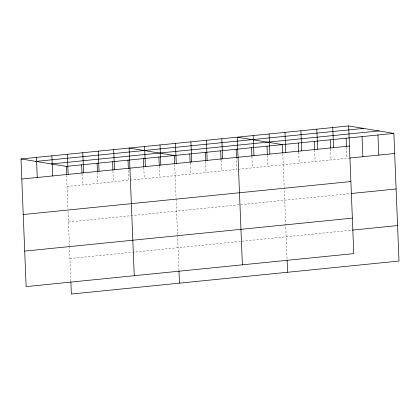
<?xml version="1.0" encoding="UTF-8"?>
<svg xmlns="http://www.w3.org/2000/svg" width="420" height="420" viewBox="0 0 420 420"><rect width="100%" height="100%" fill="white"/><g stroke="black" fill="none" stroke-linecap="round" stroke-linejoin="round"><path stroke-width="0.32" stroke-dasharray="2.1 1.58" d="M67.027 186.485L128.814 180.264L128.373 169.244M130.1 180.138L236.938 169.381L236.471 157.71M238.229 169.25L348.847 158.114M68.455 221.981L350.91 193.541M69.925 258.547L351.74 230.176M346.495 147.284L346.936 158.303M330.582 148.89L331.023 159.904M314.638 149.84L315.11 161.511M298.751 152.093L299.192 163.112M282.839 153.694L287.091 259.591M267.388 155.248L267.834 166.268M251.942 156.807L252.389 167.822M221.051 159.915L221.492 170.935M205.606 161.469L206.047 172.489M190.16 163.023L190.601 174.043M174.709 164.582L176.069 198.418M176.096 199.048L177.524 234.602M177.55 235.253L178.967 270.48M159.264 166.136L159.705 177.156M143.819 167.69L144.26 178.71M112.927 170.803L113.368 181.818M97.477 172.358L97.923 183.377M82.031 173.911L82.478 184.931M66.586 175.466L67.919 208.666M68.024 211.202L69.4 245.485M69.426 246.141L70.838 281.363"/><path stroke-width="0.63" d="M348.653 125.958L353.776 253.607L26.129 286.598L21 158.949L348.653 125.958L393.871 133.403L399 261.051L71.348 294.042L70.864 281.998M35.926 161.406L363.573 128.415M51.298 163.936L378.95 130.946M21 158.949L66.224 166.394L393.871 133.403M21.809 179.041L349.456 146.055M349.482 158.046L394.679 153.5M23.231 214.536L350.884 181.545M351.545 193.478L396.107 188.99M24.701 251.102L352.354 218.117M352.375 230.113L397.572 225.561M377.958 135.009L378.767 155.101M362.045 136.61L362.854 156.702M346.127 138.212L346.469 146.638M332.735 127.559L333.543 147.656M330.215 139.813L330.556 148.239M316.822 129.166L317.63 149.258M314.302 141.414L314.638 149.84M300.909 130.767L301.712 150.859M298.384 143.021L298.725 151.447M284.991 132.368L285.8 152.46M282.812 153.048L282.471 144.622L237.248 137.177L242.377 264.826M287.117 260.227L287.6 272.27M269.078 133.97L269.887 154.066M267.026 146.176L267.361 154.602M253.166 135.571L253.969 155.668M251.58 147.73L251.916 156.156M236.135 149.284L236.471 157.71M221.802 138.731L222.611 158.823M220.684 150.843L221.025 159.269M206.357 140.285L207.165 160.377M205.238 152.397L205.579 160.823M190.911 141.839L191.72 161.936M189.793 153.951L190.134 162.377M175.466 143.393L176.269 163.49M174.683 163.931L174.347 155.505L129.124 148.06L134.253 275.709M178.988 271.11L179.471 283.154M160.02 144.953L160.823 165.044M158.902 157.059L159.238 165.485M144.569 146.507L145.378 166.598M143.456 158.618L143.792 167.044M128.006 160.172L128.347 168.599M113.678 149.615L114.487 169.712M112.56 161.726L112.901 170.153M98.233 151.174L99.041 171.266M97.114 163.28L97.456 171.707M82.787 152.728L83.591 172.82M81.669 164.84L82.005 173.266M67.342 154.282L68.145 174.374M66.224 166.394L66.559 174.82M51.891 155.836L52.7 175.933M36.446 157.39L37.254 177.487"/></g></svg>
